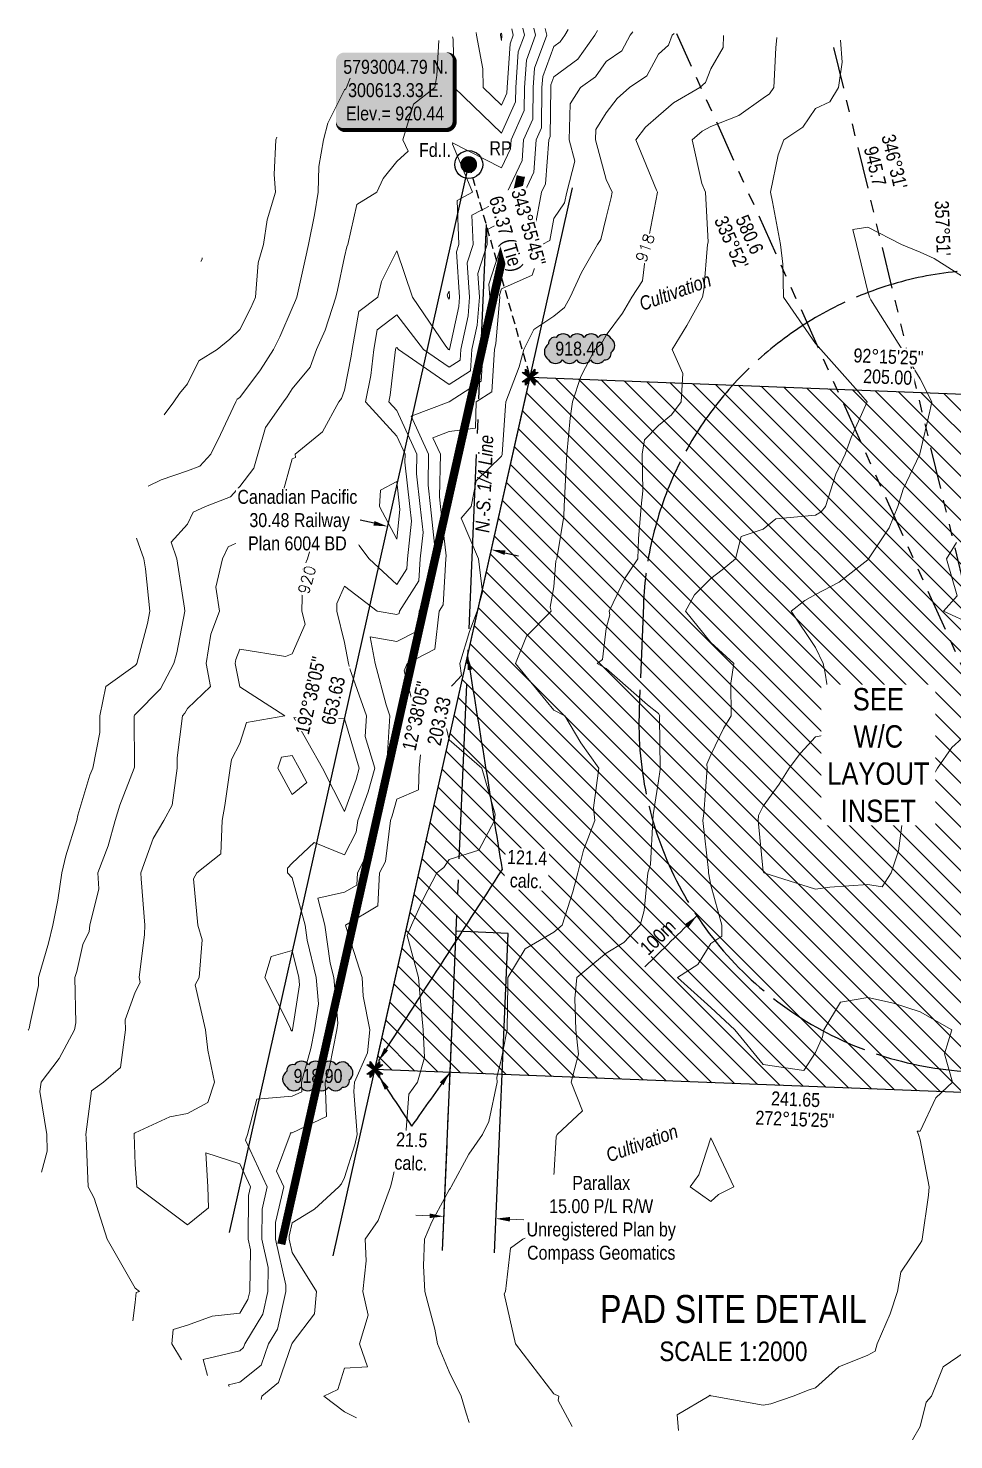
# Model space of a CAD drawing. Extents: x 296548 to 304697, y 5790571 to 5795015.
# Drawn here: x 299401 to 300064, y 5791079 to 5792090 of the extents above; entities that cross this region are included whole.
import ezdxf
from ezdxf.enums import TextEntityAlignment as Align

# ---------------------------------------------------------------- set-up
doc = ezdxf.new("R2010")
doc.units = 0
doc.header["$LTSCALE"] = 5
doc.header["$PDSIZE"] = 0.5
for name, pattern in [('DGN5', [5.86086, 1.95362, -3.90724]), ('foc-BUFFER', [16.75, 15, -1.75]), ('foc-DRILLPATH', [14.75, 6, -1.75, 1.75, -1.75, 1.75, -1.75]), ('foc-QUARTERLINE', [33, 25, -3, 2, -3]), ('foc-TIELINE', [1.875, 1.25, -0.625])]:
    doc.linetypes.add(name, pattern=pattern)
doc.layers.get('Defpoints').update_dxf_attribs({"color": 9})
for name, color, linetype in [('35', 37, 'Continuous'), ('AS-FENCE', 48, 'foc-FENCE'), ('AUX-BUFFER', 7, 'foc-BUFFER'), ('C-RW', 13, 'Continuous'), ('DETAIL-T', 7, 'Continuous'), ('L-BD', 7, 'Continuous'), ('L-BD1', 253, 'Continuous'), ('L-DETAIL-T', 3, 'Continuous'), ('L-MON', 1, 'Continuous'), ('L-QSEC', 8, 'foc-QUARTERLINE'), ('L-TIE', 7, 'foc-TIELINE'), ('L-TITLEDB', 4, 'Continuous'), ('L-TITLEDB-T', 4, 'Continuous'), ('P-ELEVATION', 7, 'Continuous'), ('P-LTO', 14, 'Continuous'), ('P-PDRILLPATH', 12, 'foc-DRILLPATH'), ('P-PROPOSED', 10, 'Continuous'), ('P-TXT', 4, 'Continuous')]:
    doc.layers.add(name, color=color, linetype=linetype)
doc.layers.add('C-RW-T', color=13, linetype='Continuous', lineweight=9)
doc.layers.add('T-TEXT', color=48, linetype='Continuous', lineweight=18)
doc.layers.add('C-TOPO-MAJR', color=7, linetype='Continuous', lineweight=15, true_color=0xd3aa5f)
doc.layers.add('C-TOPO-MINR', color=7, linetype='Continuous', lineweight=13, true_color=0xe9d5af)
doc.layers.add('C-TOPO-MAJR-T', color=7, linetype='Continuous', true_color=0x737373)
doc.layers.add('P-PROPOSED-EXISTING-H', color=7, linetype='Continuous', true_color=0xffeebd)
doc.styles.add('80', font='ARIALN.TTF', dxfattribs={"height": 10})
doc.styles.add('80CG', font='ARIALN.TTF', dxfattribs={"height": 10})
doc.styles.add('80L', font='ARIALN.TTF', dxfattribs={"height": 10})
doc.styles.add('foc-LtypeFont', font='ARIALN.TTF', dxfattribs={"height": 7.35})
doc.styles.get("Standard").update_dxf_attribs({"font": 'ARIALN.TTF'})
doc.linetypes.add('foc-FENCE', pattern='A,10,-1,["X",foc-LtypeFont,S=0.2,R=0,X=-0.625,Y=-0.75],-1.24', length=12.24)
doc.dimstyles.new('CG2011', dxfattribs={"dimscale": 5, "dimtxt": 9, "dimasz": 2, "dimexe": 0.2, "dimexo": 0.0625, "dimgap": 0.5, "dimtad": 0, "dimtih": 1, "dimtoh": 1, "dimzin": 0, "dimdsep": 46, "dimtxsty": '80CG', "dimcen": 0.1, "dimse1": 1, "dimse2": 1, "dimclrd": 256, "dimclrt": 256, "dimaunit": 1, "dimadec": 4, "dimazin": 0, "dimtfac": 0.06, "dimtofl": 0, "dimtmove": 0, "dimatfit": 1, "dimfxl": 0.2, "dimtolj": 1, "dimtzin": 0, "dimlwd": -1, "dimarcsym": 0})
doc.dimstyles.new('Compass 5 000', dxfattribs={"dimscale": 5, "dimtxt": 9, "dimasz": 2, "dimexe": 0.2, "dimexo": 0.0625, "dimgap": 0.5, "dimtad": 0, "dimtih": 1, "dimtoh": 1, "dimzin": 0, "dimdsep": 46, "dimtxsty": '80CG', "dimcen": 0.1, "dimse1": 1, "dimse2": 1, "dimclrd": 256, "dimclrt": 256, "dimaunit": 1, "dimadec": 4, "dimazin": 0, "dimtfac": 0.06, "dimtofl": 0, "dimtmove": 0, "dimatfit": 1, "dimfxl": 0.2, "dimtolj": 1, "dimtzin": 0, "dimlwd": -1, "dimarcsym": 0})

# ---------------------------------------------------------------- blocks, each defined once
blk = doc.blocks.new('*D439')
at = {"layer": 'Defpoints', "color": 0, "transparency": 16777216}
for p in [(299660.6, 5791742.9), (299735, 5791726.2), (299732.8, 5791716.5)]:
    blk.add_point(p, dxfattribs=at)
at = {"layer": 'L-TITLEDB-T', "transparency": 16777216}
for p, q in [((299648.7, 5791735.4), (299638.9, 5791737.6)), ((299742.5, 5791714.3), (299752.3, 5791712.1))]:
    blk.add_line(p, q, dxfattribs=at)
for points in [[(299649, 5791737), (299648.3, 5791733.8), (299658.4, 5791733.2)], [(299742.9, 5791715.9), (299742.2, 5791712.7), (299732.8, 5791716.5)]]:
    blk.add_solid(points, dxfattribs=at)
at = {"layer": 'L-TITLEDB-T', "transparency": 16777216, "insert": (299593.8, 5791737.6), "char_height": 10, "attachment_point": 5, "style": '80CG', "bg_fill": 3, "box_fill_scale": 1.1, "bg_fill_color": 256, "bg_fill_true_color": 13158600, "bg_fill_transparency": 0}
blk.add_mtext('\\A1;Canadian Pacific\\P 30.48 Railway\\PPlan 6004 BD', dxfattribs=at)
blk = doc.blocks.new('TEMP')
h = blk.add_hatch(color=255)
h.dxf.hatch_style = 1
h.paths.add_polyline_path([(0, 0.25), (-0.67, 1.15), (-0.67, 0.67), (-1.15, 0.67), (-0.25, 0), (-1.15, -0.67), (-0.67, -0.67), (-0.67, -1.15), (0, -0.25), (0.67, -1.15), (0.67, -0.67), (1.15, -0.67), (0.25, 0), (1.15, 0.67), (0.67, 0.67), (0.67, 1.15)])
h.paths.add_polyline_path([(0.57, 0.85), (0.57, 0.57), (0.85, 0.57), (0.08, 0), (0.85, -0.57), (0.57, -0.57), (0.57, -0.85), (0, -0.08), (-0.57, -0.85), (-0.57, -0.57), (-0.85, -0.57), (-0.08, 0), (-0.85, 0.57), (-0.57, 0.57), (-0.57, 0.85), (0, 0.08)], flags=16)
h = blk.add_hatch(color=1)
h.dxf.hatch_style = 1
h.paths.add_polyline_path([(0, 0.08), (-0.57, 0.85), (-0.57, 0.57), (-0.85, 0.57), (-0.08, 0), (-0.85, -0.57), (-0.57, -0.57), (-0.57, -0.85), (0, -0.08), (0.57, -0.85), (0.57, -0.57), (0.85, -0.57), (0.08, 0), (0.85, 0.57), (0.57, 0.57), (0.57, 0.85)])
at = {"color": 1}
for p, q in [((-0.08, 0), (0.08, 0)), ((0, 0.08), (0, -0.08))]:
    blk.add_line(p, q, dxfattribs=at)
at = {"color": 255, "flags": 128}
blk.add_lwpolyline([(-0.25, 0), (-1.15, 0.67), (-0.67, 0.67), (-0.67, 1.15), (0, 0.25), (0.67, 1.15), (0.67, 0.67), (1.15, 0.67), (0.25, 0), (1.15, -0.67), (0.67, -0.67), (0.67, -1.15), (0, -0.25), (-0.67, -1.15), (-0.67, -0.67), (-1.15, -0.67)], close=True, dxfattribs=at)
at = {"color": 1, "flags": 128}
blk.add_lwpolyline([(-0.08, 0), (-0.85, 0.57), (-0.57, 0.57), (-0.57, 0.85), (0, 0.08), (0.57, 0.85), (0.57, 0.57), (0.85, 0.57), (0.08, 0), (0.85, -0.57), (0.57, -0.57), (0.57, -0.85), (0, -0.08), (-0.57, -0.85), (-0.57, -0.57), (-0.85, -0.57)], close=True, dxfattribs=at)
blk = doc.blocks.new('*D441')
at = {"layer": 'C-RW-T', "transparency": 16777216}
for p, q in [((299688.6, 5791239.2), (299678.6, 5791239.6)), ((299746, 5791236.8), (299756, 5791236.3))]:
    blk.add_line(p, q, dxfattribs=at)
for points in [[(299688.7, 5791240.9), (299688.5, 5791237.6), (299698.6, 5791238.8)], [(299746.1, 5791238.4), (299746, 5791235.1), (299736, 5791237.2)]]:
    blk.add_solid(points, dxfattribs=at)
at = {"layer": 'Defpoints', "color": 0, "transparency": 16777216}
for p in [(299698.8, 5791244.9), (299736.3, 5791243.3), (299736, 5791237.2)]:
    blk.add_point(p, dxfattribs=at)
at = {"layer": 'C-RW-T', "transparency": 16777216, "insert": (299811.5, 5791236.3), "char_height": 10, "attachment_point": 5, "style": '80CG', "bg_fill": 3, "box_fill_scale": 1.1, "bg_fill_color": 256, "bg_fill_true_color": 13158600, "bg_fill_transparency": 0}
blk.add_mtext('\\A1;Parallax\\P15.00 P/L R/W\\PUnregistered Plan by\\PCompass Geomatics', dxfattribs=at)
blk = doc.blocks.new('fdia')
at = {"color": 255, "const_width": 1}
blk.add_lwpolyline([(-0.5, 0, 1), (0.5, 0, 1)], format="xyb", close=True, dxfattribs=at)
blk = doc.blocks.new('Fdiaa')
blk.add_blockref('fdia', (0, 0))
blk = doc.blocks.new('fdib')
at = {"color": 1, "const_width": 1.6}
blk.add_lwpolyline([(-0.4, 0, 1), (0.4, 0, 1)], format="xyb", close=True, dxfattribs=at)
at = {"color": 1}
blk.add_circle((0, 0), 0.8, dxfattribs=at)
blk = doc.blocks.new('Fdibb')
blk.add_blockref('fdib', (0, 0))
blk = doc.blocks.new('fdicc')
for name in ['Fdibb', 'Fdiaa']:
    blk.add_blockref(name, (0, 0))
blk = doc.blocks.new('FDI')
blk.add_blockref('fdicc', (0, 0))
blk = doc.blocks.new('*U438')
h = blk.add_hatch(color=254)
edge = h.paths.add_edge_path()
edge.add_line((-36.5, -28.5), (36.5, -28.5))
edge.add_arc((36.5, -22.5), 6, 270, 360)
edge.add_line((42.5, -22.5), (42.5, 21))
edge.add_arc((36.5, 21), 6, 0, 90)
edge.add_line((36.5, 27), (-36.5, 27))
edge.add_arc((-36.5, 21), 6, 90, 180)
edge.add_line((-42.5, 21), (-42.5, -22.5))
edge.add_arc((-36.5, -22.5), 6, 180, 270)
at = {"color": 1, "flags": 128}
blk.add_lwpolyline([(-36.5, -28.5, 3, 3, 0), (36.5, -28.5, 3, 3, 0.414214), (42.5, -22.5, 3, 3, 0), (42.5, 21, 3, 0, 0.414214), (36.5, 27, 0, 0, 0), (-36.5, 27, 0, 0, 0.414214), (-42.5, 21, 0, 0, 0), (-42.5, -22.5, 0, 3, 0.414214)], format="xyseb", close=True, dxfattribs=at)
blk.add_lwpolyline([(30.9, -19.2, 0, 10, 0), (0, 0, 5, 5, 0)], format="xyseb", dxfattribs=at)
at = {"color": 1, "style": '80'}
blk.add_attdef('ENTER_TEXT_001', (-36, -5), '', height=10, dxfattribs=at)
blk = doc.blocks.new('*U442')
at = {"layer": '35', "color": 3}
blk.add_circle((0, 0), 10, dxfattribs=at)
at = {"layer": '35', "color": 3, "style": '80'}
blk.add_attdef('RP_001', (14.8, 6.7), '', height=10, dxfattribs=at)
blk = doc.blocks.new('*U516')
at = {"layer": 'DETAIL-T', "color": 3, "insert": (0, 0), "char_height": 20, "width": 217.108, "attachment_point": 5, "style": '80CG'}
blk.add_mtext('PAD SITE DETAIL\\P{\\H0.7x;SCALE 1:2000}', dxfattribs=at)
blk = doc.blocks.new('*U491')
at = {"layer": 'P-ELEVATION'}
h = blk.add_hatch(color=111, dxfattribs=at)
h.dxf.hatch_style = 1
edge = h.paths.add_edge_path()
edge.add_arc((-17.4, -4.5), 6.1, 215, 325)
edge.add_arc((-7.4, -4.5), 6.1, 215, 325)
edge.add_arc((2.6, -4.5), 6.1, 215, 325)
edge.add_arc((12.7, -4.5), 6.1, 215, 325)
edge.add_arc((18.1, -3.7), 4.32, 263.4336, 373.4336)
edge.add_arc((18.8, 2.3), 6.1, 305, 415)
edge.add_arc((17.5, 4.4), 5.69, 30.6955, 140.6955)
edge.add_arc((8.1, 4.5), 6.1, 35, 145)
edge.add_arc((-1.9, 4.5), 6.1, 35, 145)
edge.add_arc((-11.9, 4.5), 6.1, 35, 145)
edge.add_arc((-18, 3.8), 4.33, 75.4261, 185.4261)
edge.add_arc((-18.4, -2.3), 6.96, 125, 235)
at = {"color": 240, "flags": 128}
blk.add_lwpolyline([(-22.4, -8, 0.520567), (-12.3, -8, 0.520567), (-2.4, -8, 0.520567), (7.6, -8, 0.520567), (17.6, -8, 0.520567), (22.4, -2.7, 0.520567), (22.4, 7.3, 0.520567), (13.1, 8, 0.520567), (3.1, 8, 0.520567), (-6.9, 8, 0.520567), (-16.9, 8, 0.520567), (-22.4, 3.4, 0.520567)], format="xyb", close=True, dxfattribs=at)
at = {"layer": 'P-ELEVATION', "color": 240, "flags": 128}
blk.add_lwpolyline([(0, 0, 12.5, 0, 0), (-11.1, -5.5, 0, 0, 0)], format="xyseb", dxfattribs=at)
at = {"layer": 'P-ELEVATION', "color": 240, "style": '80'}
blk.add_attdef('ELEVATION', text='', height=10, dxfattribs=at).set_placement((0, 0), align=Align.MIDDLE_CENTER)

msp = doc.modelspace()

# ---------------------------------------------------------------- hatches: boundary and pattern name
at = {"layer": 'P-PROPOSED-EXISTING-H'}
h = msp.add_hatch(dxfattribs=at)
h.set_pattern_fill('ANSI31', color=256, scale=3.499843, angle=90, style=0)
h.set_pattern_definition([(135, (-927.398, 898.283), (-7.85737153, -7.85737153), [])])
h.paths.add_polyline_path([(299760.535, 5791840.1), (300272.617, 5791819.973), (300257.89, 5791445.279), (300252.981, 5791320.381), (299649.349, 5791344.107)])

# ---------------------------------------------------------------- linework, layer by layer
at = {"layer": 'AS-FENCE'}
msp.add_lwpolyline([(299619.409, 5791210.548), (299790.947, 5791975.765)], dxfattribs=at)
at = {"layer": 'C-RW', "flags": 128}
msp.add_lwpolyline([(299734.992, 5791212.748), (299744.776, 5791441.528), (299707.311, 5791443.13), (299697.526, 5791214.35)], dxfattribs=at)
at = {"layer": 'C-TOPO-MAJR', "linetype": 'Continuous', "lineweight": 15, "flags": 128}
for points, elevation in [([(299771.383, 5792089.867), (299772.485, 5792085.02), (299763.724, 5792061.358), (299762.771, 5792047.52), (299762.583, 5792024.999), (299755.892, 5792010.02), (299754.831, 5791995.251), (299744.129, 5791972.52), (299743.485, 5791969.097), (299740.061, 5791967.203), (299718.901, 5791956.18), (299719.651, 5791935.02), (299715.48, 5791922.102), (299717.209, 5791897.52), (299716.059, 5791884.022), (299710.854, 5791860.02), (299710.345, 5791852.237), (299702.561, 5791847.263), (299684.081, 5791860.02), (299665.061, 5791884.634), (299651.077, 5791874.005), (299648.55, 5791860.02), (299646.382, 5791841.2), (299642.671, 5791822.52), (299665.061, 5791797.934), (299670.975, 5791785.02), (299670.874, 5791779.208), (299674.386, 5791747.52), (299675.56, 5791737.022), (299672.744, 5791710.02), (299672.299, 5791702.783), (299665.061, 5791691.572), (299645.312, 5791710.02), (299627.561, 5791733.275), (299607.12, 5791730.462), (299601.1, 5791710.02), (299597.743, 5791702.339), (299597.099, 5791672.52), (299599.394, 5791663.188), (299590.061, 5791641.82), (299585.201, 5791639.881), (299552.561, 5791645.245), (299549.726, 5791637.856), (299549.272, 5791635.02), (299552.561, 5791618.267), (299584.704, 5791597.52), (299557.421, 5791592.661), (299552.561, 5791577.618), (299546.518, 5791566.063), (299545.627, 5791560.02), (299541.887, 5791533.195), (299539.889, 5791522.52), (299539.019, 5791498.563), (299521.733, 5791485.02), (299519.309, 5791480.773), (299522.375, 5791447.52), (299525.637, 5791436.945), (299523.391, 5791410.02), (299520.474, 5791404.608), (299528.01, 5791372.52), (299529.574, 5791358.008), (299534.318, 5791335.02), (299529.682, 5791320.399), (299515.061, 5791312.565), (299502.349, 5791310.233), (299477.561, 5791298.587), (299476.95, 5791298.132), (299476.871, 5791297.52), (299477.561, 5791276.068), (299478.873, 5791260.02), (299515.061, 5791232.882), (299530.226, 5791244.855), (299529.722, 5791260.02), (299528.286, 5791284.296), (299552.561, 5791276.523), (299560.204, 5791260.02), (299558.792, 5791253.79), (299558.505, 5791222.52), (299560.264, 5791214.818), (299559.725, 5791185.02), (299558.403, 5791179.179), (299552.561, 5791169.46), (299532.834, 5791167.247), (299515.061, 5791160.766), (299504.841, 5791157.741), (299503.805, 5791147.52), (299510.733, 5791136.054)], 2300), ([(299899.198, 5792084.843), (299898.838, 5792076.243), (299890.061, 5792061.073), (299886.33, 5792051.252), (299882.193, 5792047.52), (299863.371, 5792036.711), (299852.561, 5792027.283), (299843.34, 5792019.241), (299836.413, 5792010.02), (299851.048, 5791974.034), (299851.751, 5791972.52), (299845.891, 5791941.691), (299844.227, 5791935.02), (299841.048, 5791909.034), (299833.435, 5791897.52), (299826.685, 5791885.897), (299815.061, 5791870.281), (299811.45, 5791863.632), (299806.91, 5791860.02), (299796.899, 5791840.683), (299791.011, 5791822.52), (299789.345, 5791810.737), (299786.967, 5791785.02), (299786.329, 5791776.253), (299784.842, 5791747.52), (299784.682, 5791740.4), (299779.639, 5791710.02), (299778.969, 5791708.613), (299777.561, 5791689.922), (299774.897, 5791675.185), (299775.572, 5791672.52), (299757.961, 5791654.62), (299750.189, 5791635.02), (299777.561, 5791601.6), (299785.525, 5791597.52), (299796.941, 5791578.141), (299809.835, 5791560.02), (299806.004, 5791531.578), (299806.87, 5791522.52), (299798.868, 5791501.214), (299794.735, 5791485.02), (299791.243, 5791471.339), (299783.628, 5791447.52), (299780.34, 5791444.742), (299777.561, 5791442.489), (299757.12, 5791430.462), (299744.49, 5791410.02), (299744.616, 5791405.465), (299744.081, 5791372.52), (299743.482, 5791369.1), (299740.061, 5791351.882), (299736.744, 5791338.337), (299736.89, 5791335.02), (299730.858, 5791306.724), (299726.361, 5791297.52), (299716.687, 5791283.395), (299703.888, 5791260.02), (299703.519, 5791259.063), (299702.561, 5791257.935), (299690.231, 5791234.851), (299684.902, 5791222.52), (299684.262, 5791203.319), (299685.105, 5791185.02), (299692.179, 5791157.903), (299694.133, 5791147.52), (299702.561, 5791127.38), (299711.098, 5791110.02), (299714.707, 5791097.875), (299716.92, 5791091.258)], 2295), ([(299525.634, 5791925.663), (299525.496, 5791924.586), (299524.697, 5791923.048)], 2305)]:
    msp.add_lwpolyline(points, dxfattribs=dict(at, elevation=elevation))
at = {"layer": 'C-TOPO-MAJR', "linetype": 'Continuous', "lineweight": 15, "elevation": 2300, "flags": 128}
for points in [[(299638.178, 5791560.02), (299627.561, 5791595.405), (299591.286, 5791596.295), (299611.678, 5791560.02), (299627.561, 5791528.838), (299635.864, 5791551.718), (299638.178, 5791560.02)], [(299594.815, 5791410.02), (299590.061, 5791429.405), (299575.023, 5791425.059), (299570.543, 5791410.02), (299588.525, 5791374.057), (299589.138, 5791372.52), (299590.061, 5791371.627), (299590.26, 5791372.322), (299590.299, 5791372.52), (299595.285, 5791404.797), (299594.815, 5791410.02)]]:
    msp.add_lwpolyline(points, close=True, dxfattribs=at)
at = {"layer": 'C-TOPO-MINR', "linetype": 'Continuous', "lineweight": 13, "flags": 128}
for points, elevation in [([(299695.163, 5792081.402), (299693.773, 5792056.309), (299692.385, 5792047.52), (299676.986, 5792035.595), (299669.36, 5792010.02), (299673.106, 5792001.976), (299665.061, 5791994.652), (299655.246, 5791982.336), (299650.625, 5791972.52), (299636.343, 5791963.738), (299629.986, 5791935.02), (299629.175, 5791933.407), (299627.561, 5791926.394), (299622.589, 5791902.493), (299621.453, 5791897.52), (299613.738, 5791873.844), (299607.587, 5791860.02), (299602.917, 5791847.165), (299590.061, 5791831.774), (299586.473, 5791826.109), (299583.768, 5791822.52), (299570.989, 5791804.093), (299565.423, 5791785.02), (299562.624, 5791774.958), (299552.561, 5791761.757), (299545.808, 5791754.274), (299528.026, 5791747.52), (299519.123, 5791743.458), (299515.061, 5791734.828), (299503.272, 5791721.81), (299507.513, 5791710.02), (299512.956, 5791674.626), (299513.185, 5791672.52), (299507.447, 5791642.634), (299505.387, 5791635.02), (299495.787, 5791616.795), (299477.561, 5791598.4), (299477.049, 5791598.032), (299476.94, 5791597.52), (299477.004, 5791560.578), (299476.893, 5791560.02), (299466.617, 5791533.464), (299463.29, 5791522.52), (299458.157, 5791504.425), (299450.754, 5791485.02), (299451.564, 5791473.518), (299445.204, 5791447.52), (299444.595, 5791442.987), (299440.061, 5791433.559), (299435.72, 5791414.361), (299434.432, 5791410.02), (299435.172, 5791377.409), (299434.071, 5791372.52), (299423.075, 5791352.007), (299410.323, 5791335.02), (299409.372, 5791328.209), (299414.186, 5791297.52), (299414.631, 5791285.451), (299410.466, 5791270.383)], 2302), ([(299763.308, 5792090.085), (299764.46, 5792085.02), (299757.867, 5792067.215), (299756.511, 5792047.52), (299756.374, 5792031.207), (299746.91, 5792010.02), (299746.451, 5792003.63), (299740.061, 5791990.058), (299704.423, 5792008.158), (299719.341, 5791972.52), (299708.308, 5791966.773), (299709.433, 5791935.02), (299707.756, 5791929.826), (299710.029, 5791897.52), (299709.443, 5791890.639), (299702.803, 5791860.02), (299702.788, 5791859.794), (299702.561, 5791859.649), (299702.024, 5791860.02), (299700.196, 5791862.386), (299676.3, 5791897.52), (299665.061, 5791930.563), (299654.009, 5791908.572), (299651.466, 5791897.52), (299637.885, 5791887.197), (299632.974, 5791860.02), (299632.415, 5791855.167), (299627.561, 5791830.733), (299625.373, 5791824.708), (299623.545, 5791822.52), (299611.748, 5791800.834), (299592.291, 5791785.02), (299592.504, 5791782.578), (299590.061, 5791781.574), (299582.652, 5791754.93), (299577.003, 5791747.52), (299571.413, 5791728.669), (299552.561, 5791722.307), (299544.125, 5791718.457), (299540.153, 5791710.02), (299535.334, 5791689.748), (299538.111, 5791672.52), (299531.719, 5791655.863), (299528.381, 5791635.02), (299531.635, 5791618.446), (299515.061, 5791602.713), (299513.27, 5791599.312), (299511.495, 5791597.52), (299507.655, 5791567.427), (299507.67, 5791560.02), (299504.028, 5791533.553), (299498.035, 5791522.52), (299490.525, 5791509.557), (299481.535, 5791485.02), (299481.8, 5791480.781), (299484.549, 5791447.52), (299484.31, 5791440.772), (299480.358, 5791410.02), (299481.141, 5791406.441), (299477.561, 5791399.558), (299470.332, 5791379.75), (299470.566, 5791372.52), (299467.072, 5791345.51), (299454.774, 5791335.02), (299446.337, 5791328.745), (299442.31, 5791297.52), (299442.385, 5791295.197), (299443.98, 5791260.02), (299448.12, 5791251.962), (299457.499, 5791222.52), (299477.561, 5791187.327), (299480.762, 5791185.02), (299478.292, 5791184.289), (299477.561, 5791177.08), (299475.931, 5791164.034)], 2301), ([(299787.791, 5792089.222), (299785.471, 5792085.02), (299782.175, 5792080.407), (299777.561, 5792077.054), (299769.581, 5792055.501), (299769.031, 5792047.52), (299768.791, 5792018.79), (299764.874, 5792010.02), (299763.211, 5791986.871), (299756.454, 5791972.52), (299753.858, 5791958.724), (299740.061, 5791951.092), (299729.495, 5791945.587), (299729.869, 5791935.02), (299723.204, 5791914.378), (299724.39, 5791897.52), (299722.676, 5791877.406), (299718.906, 5791860.02), (299717.901, 5791844.68), (299702.561, 5791834.876), (299666.138, 5791860.02), (299665.061, 5791861.414), (299664.27, 5791860.812), (299664.126, 5791860.02), (299660.349, 5791827.233), (299659.412, 5791822.52), (299665.061, 5791816.317), (299679.393, 5791785.02), (299679.147, 5791770.934), (299681.743, 5791747.52), (299683.843, 5791728.739), (299681.891, 5791710.02), (299680.914, 5791694.168), (299666.94, 5791672.52), (299666.752, 5791670.83), (299665.061, 5791669.955), (299651.064, 5791672.52), (299627.561, 5791690.369), (299622.134, 5791677.948), (299622.016, 5791672.52), (299627.561, 5791649.968), (299630.394, 5791635.02), (299631.389, 5791631.193), (299643.34, 5791597.52), (299642.412, 5791582.67), (299649.207, 5791560.02), (299644.489, 5791543.092), (299637.025, 5791522.52), (299635.994, 5791514.088), (299627.561, 5791497.775), (299605.873, 5791506.708), (299590.061, 5791491.862), (299586.753, 5791488.329), (299586.606, 5791485.02), (299590.061, 5791481.467), (299599.275, 5791447.52), (299600.751, 5791436.83), (299607.325, 5791410.02), (299609.034, 5791391.048), (299606.172, 5791372.52), (299603.547, 5791359.035), (299596.682, 5791335.02), (299596.957, 5791328.125), (299590.061, 5791324.876), (299564.779, 5791322.802), (299558.135, 5791297.52), (299556.604, 5791293.478), (299572.099, 5791260.02), (299568.488, 5791244.094), (299568.29, 5791222.52), (299572.944, 5791202.138), (299572.634, 5791185.02), (299568.93, 5791168.652), (299556.228, 5791147.52), (299555.285, 5791144.797), (299552.561, 5791142.599), (299526.284, 5791136.298), (299529.451, 5791124.734)], 2299), ([(299808.854, 5792088.394), (299806.991, 5792085.02), (299794.727, 5792067.855), (299777.561, 5792055.378), (299775.438, 5792049.644), (299775.292, 5792047.52), (299775, 5792012.582), (299773.856, 5792010.02), (299771.59, 5791978.491), (299768.779, 5791972.52), (299764.231, 5791948.35), (299740.133, 5791935.02), (299740.116, 5791934.966), (299740.061, 5791934.942), (299730.928, 5791906.654), (299731.57, 5791897.52), (299729.293, 5791870.789), (299726.958, 5791860.02), (299725.458, 5791837.124), (299702.609, 5791822.52), (299702.608, 5791822.474), (299702.561, 5791822.467), (299675.35, 5791812.232), (299687.81, 5791785.02), (299687.421, 5791762.661), (299689.099, 5791747.52), (299692.125, 5791720.457), (299691.037, 5791710.02), (299689.53, 5791685.552), (299681.118, 5791672.52), (299679.507, 5791658.075), (299665.061, 5791650.601), (299645.985, 5791654.097), (299649.6, 5791635.02), (299657.34, 5791605.241), (299660.081, 5791597.52), (299658.169, 5791566.913), (299660.237, 5791560.02), (299653.115, 5791534.467), (299648.78, 5791522.52), (299646.468, 5791503.613), (299636.858, 5791485.02), (299636.346, 5791476.236), (299627.561, 5791471.002), (299608.345, 5791466.736), (299613.561, 5791447.52), (299617.326, 5791420.255), (299619.836, 5791410.02), (299622.783, 5791377.299), (299622.045, 5791372.52), (299616.833, 5791345.749), (299613.766, 5791335.02), (299614.75, 5791310.332), (299590.061, 5791298.698), (299588.973, 5791298.609), (299588.687, 5791297.52), (299578.76, 5791271.322), (299583.994, 5791260.02), (299578.184, 5791234.398), (299578.075, 5791222.52), (299585.623, 5791189.458), (299585.543, 5791185.02), (299579.456, 5791158.126), (299573.081, 5791147.52), (299567.806, 5791132.276), (299552.561, 5791119.975), (299544.532, 5791118.05), (299544.817, 5791117.01)], 2298), ([(299834.107, 5792087.401), (299832.327, 5792085.02), (299826.235, 5792073.847), (299815.061, 5792066.195), (299807.279, 5792055.303), (299796.572, 5792047.52), (299789.265, 5792035.816), (299788.617, 5792010.02), (299792.702, 5791994.879), (299786.895, 5791972.52), (299785.1, 5791964.982), (299777.561, 5791953.692), (299774.604, 5791937.977), (299769.259, 5791935.02), (299762.013, 5791913.068), (299740.061, 5791903.296), (299738.652, 5791898.93), (299738.751, 5791897.52), (299735.91, 5791864.172), (299735.009, 5791860.02), (299733.015, 5791829.567), (299721.99, 5791822.52), (299721.429, 5791803.653), (299702.561, 5791801.099), (299690.878, 5791796.704), (299696.228, 5791785.02), (299695.695, 5791754.387), (299696.456, 5791747.52), (299700.408, 5791712.174), (299700.183, 5791710.02), (299698.145, 5791676.936), (299695.295, 5791672.52), (299692.262, 5791645.32), (299672.355, 5791635.02), (299670.293, 5791629.789), (299678.889, 5791597.52), (299683.043, 5791579.539), (299680.982, 5791560.02), (299680.629, 5791544.453), (299665.061, 5791537.757), (299661.741, 5791525.841), (299660.535, 5791522.52), (299656.943, 5791493.139), (299652.747, 5791485.02), (299651.36, 5791461.221), (299628.364, 5791447.52), (299628.533, 5791446.548), (299640.227, 5791410.02), (299640.873, 5791396.709), (299645.718, 5791372.52), (299644.121, 5791355.961), (299634.657, 5791335.02), (299634.293, 5791328.289), (299636.612, 5791297.52), (299634.994, 5791290.088), (299627.561, 5791266.638), (299625.345, 5791262.237), (299623.47, 5791260.02), (299606.003, 5791244.079), (299590.061, 5791234.32), (299587.88, 5791224.701), (299587.86, 5791222.52), (299590.061, 5791212.879), (299607.566, 5791185.02), (299606.045, 5791169.036), (299590.061, 5791147.948), (299589.982, 5791147.599), (299589.935, 5791147.52), (299580.327, 5791119.755), (299568.262, 5791110.02), (299567.954, 5791107.728)], 2297), ([(299863.727, 5792086.237), (299862.397, 5792085.02), (299859.689, 5792077.893), (299852.561, 5792071.463), (299844.114, 5792055.968), (299831.777, 5792047.52), (299822.848, 5792039.733), (299815.061, 5792029.369), (299807.625, 5792017.457), (299807.438, 5792010.02), (299815.061, 5791981.764), (299819.354, 5791972.52), (299818.669, 5791968.913), (299815.061, 5791954.449), (299811.325, 5791938.756), (299808.831, 5791935.02), (299797.422, 5791915.16), (299789.317, 5791897.52), (299785.179, 5791889.902), (299777.561, 5791883.842), (299763.242, 5791874.34), (299755.981, 5791860.02), (299752.618, 5791847.463), (299743.196, 5791822.52), (299742.946, 5791819.636), (299740.518, 5791785.02), (299740.497, 5791784.585), (299740.061, 5791783.492), (299721.802, 5791765.779), (299718.307, 5791747.52), (299711.12, 5791738.962), (299723.663, 5791710.02), (299726.483, 5791686.099), (299722.704, 5791672.52), (299717.156, 5791657.926), (299710.1, 5791635.02), (299711.284, 5791626.298), (299702.561, 5791616.75), (299697.126, 5791602.956), (299698.574, 5791597.52), (299702.561, 5791580.258), (299726.001, 5791560.02), (299735.555, 5791527.027), (299734.99, 5791522.52), (299723.873, 5791501.209), (299702.561, 5791494.48), (299698.73, 5791488.851), (299693.665, 5791485.02), (299683.912, 5791466.169), (299675.643, 5791447.52), (299672.561, 5791440.02), (299680.687, 5791410.02), (299681.954, 5791393.127), (299683.81, 5791372.52), (299684.95, 5791352.632), (299679.804, 5791335.02), (299673.665, 5791326.417), (299671.421, 5791297.52), (299669.171, 5791293.411), (299665.061, 5791279.702), (299661.543, 5791263.539), (299660.427, 5791260.02), (299651.663, 5791235.919), (299642.275, 5791222.52), (299643.088, 5791206.994), (299640.698, 5791185.02), (299644.576, 5791168.006), (299638.339, 5791147.52), (299644.011, 5791131.071), (299627.561, 5791130.16), (299622.78, 5791114.802), (299612.764, 5791110.02), (299627.561, 5791098.807), (299636.178, 5791094.454)], 2296), ([(299755.291, 5792090.045), (299756.434, 5792085.02), (299752.01, 5792073.072), (299750.25, 5792047.52), (299750.166, 5792037.416), (299740.061, 5792014.795), (299706.062, 5792047.52), (299705.336, 5792082.246), (299705.029, 5792083.86)], 2302), ([(299721.942, 5792087.103), (299722.089, 5792085.02), (299726.673, 5792060.909), (299726.953, 5792047.52), (299740.061, 5792034.903), (299743.957, 5792043.625), (299743.99, 5792047.52), (299746.153, 5792078.929), (299748.409, 5792085.02), (299747.333, 5792089.751)], 2303), ([(299937.247, 5792083.348), (299936.527, 5792076.055), (299935.225, 5792047.52), (299932.079, 5792043.002), (299927.561, 5792039.939), (299910.091, 5792027.49), (299890.061, 5792019.779), (299883.863, 5792016.219), (299876.756, 5792010.02), (299883.693, 5791978.889), (299886.181, 5791972.52), (299888.234, 5791936.848), (299887.734, 5791935.02), (299884.918, 5791902.663), (299883.981, 5791897.52), (299872.869, 5791877.213), (299862.429, 5791860.02), (299869.921, 5791842.661), (299868.74, 5791822.52), (299861.903, 5791813.179), (299852.561, 5791805.45), (299842.451, 5791795.131), (299840.806, 5791785.02), (299841.327, 5791758.755), (299840.227, 5791747.52), (299838.269, 5791724.313), (299837.849, 5791710.02), (299828.733, 5791696.348), (299817.175, 5791672.52), (299817.777, 5791669.804), (299815.061, 5791660.024), (299812.364, 5791637.718), (299808.67, 5791635.02), (299815.061, 5791631.45), (299844.688, 5791605.394), (299852.561, 5791599.015), (299853.523, 5791597.52), (299853.239, 5791596.842), (299853.737, 5791560.02), (299853.661, 5791558.921), (299852.561, 5791550.802), (299848.667, 5791526.415), (299848.384, 5791522.52), (299846.741, 5791490.84), (299844.889, 5791485.02), (299842.161, 5791457.921), (299839.307, 5791447.52), (299827.609, 5791434.973), (299815.061, 5791427.49), (299805.592, 5791419.489), (299793.916, 5791410.02), (299792.614, 5791394.968), (299793.29, 5791372.52), (299795.116, 5791354.965), (299790.064, 5791335.02), (299798.047, 5791314.534), (299779.945, 5791297.52), (299779.267, 5791295.814), (299777.561, 5791267.52), (299777.439, 5791260.143), (299777.268, 5791260.02), (299771.183, 5791228.898), (299755.384, 5791222.52), (299746.425, 5791216.157), (299742.823, 5791185.02), (299741.858, 5791183.224), (299749.986, 5791147.52), (299777.561, 5791111.576), (299781.033, 5791110.02), (299780.57, 5791107.012), (299790.636, 5791088.36)], 2294), ([(299982.903, 5792081.553), (299984.225, 5792065.856), (299981.52, 5792047.52), (299975.218, 5792037.363), (299965.061, 5792032.462), (299955.849, 5792019.232), (299942.265, 5792010.02), (299938.214, 5791999.368), (299932.697, 5791972.52), (299934.256, 5791965.825), (299939.972, 5791935.02), (299941.605, 5791920.977), (299941.981, 5791897.52), (299965.061, 5791864.185), (299968.85, 5791860.02), (299997.478, 5791827.604), (300002.042, 5791822.52), (299990.625, 5791796.957), (299986.208, 5791785.02), (299979.564, 5791770.518), (299972.113, 5791747.52), (299969.041, 5791743.541), (299965.061, 5791741.157), (299936.596, 5791738.486), (299927.561, 5791731.226), (299911.654, 5791725.928), (299907.765, 5791710.02), (299898.129, 5791701.952), (299890.061, 5791695.795), (299878.373, 5791684.208), (299871.961, 5791672.52), (299890.061, 5791650.054), (299906.514, 5791635.02), (299904.297, 5791620.784), (299904.668, 5791597.52), (299899.178, 5791588.404), (299890.061, 5791569.541), (299887.255, 5791562.827), (299887.292, 5791560.02), (299885.04, 5791527.542), (299884.36, 5791522.52), (299888.355, 5791486.726), (299888.259, 5791485.02), (299890.061, 5791476.16), (299897.904, 5791447.52), (299897.904, 5791439.677), (299890.061, 5791434.381), (299880.688, 5791419.394), (299866.156, 5791410.02), (299890.061, 5791388.415), (299907.319, 5791372.52), (299927.561, 5791347.524), (299956.771, 5791343.31), (299965.061, 5791356.333), (299970.038, 5791367.544), (299970.942, 5791372.52), (299982.848, 5791392.234), (300002.561, 5791395.561), (300021.026, 5791391.555), (300040.061, 5791385.478), (300062.763, 5791372.52), (300057.366, 5791355.216), (300063.122, 5791335.02), (300051.312, 5791323.77), (300040.061, 5791299.806), (300037.793, 5791299.789), (300038.883, 5791297.52), (300040.061, 5791293.631), (300046.465, 5791260.02), (300046.022, 5791254.059), (300041.446, 5791222.52), (300041.235, 5791221.347), (300040.061, 5791219.301), (300026.13, 5791198.952), (300023.821, 5791185.02), (300018.634, 5791168.948), (300009.205, 5791147.52), (300007.732, 5791142.35), (300002.561, 5791139.446), (299981.658, 5791130.923), (299965.061, 5791116.043), (299960.45, 5791114.632), (299948.924, 5791110.02), (299932.941, 5791104.641), (299927.561, 5791103.529), (299891.806, 5791110.02), (299890.061, 5791110.329), (299889.34, 5791110.742), (299888.618, 5791110.02), (299865.86, 5791096.722), (299866.752, 5791085.369)], 2293), ([(299631.689, 5792054.34), (299628.878, 5792047.52), (299628.4, 5792046.682), (299627.561, 5792046.056), (299615.569, 5792022.013), (299612.575, 5792010.02), (299609.165, 5791990.917), (299608.679, 5791972.52), (299606.15, 5791956.432), (299601.733, 5791935.02), (299599.723, 5791925.358), (299593.363, 5791897.52), (299592.551, 5791895.03), (299590.061, 5791889.434), (299581.179, 5791868.902), (299576.701, 5791860.02), (299567.34, 5791845.242), (299552.561, 5791825.637), (299550.645, 5791824.437), (299549.693, 5791822.52), (299538.664, 5791798.917), (299531.773, 5791785.02), (299523.846, 5791776.236), (299515.061, 5791772.9), (299496.171, 5791766.411), (299486.832, 5791762.039)], 2303), ([(299579.022, 5792012.01), (299578.347, 5792010.02), (299577.239, 5791985.343), (299578.13, 5791972.52), (299572.237, 5791952.844), (299569.485, 5791935.02), (299565.682, 5791921.899), (299563.796, 5791897.52), (299560.403, 5791889.679), (299552.561, 5791874.126), (299545.284, 5791867.298), (299536.383, 5791860.02), (299523.272, 5791851.81), (299515.061, 5791835.294), (299509.309, 5791828.273), (299505.295, 5791822.52), (299498.291, 5791813.158)], 2304), ([(300077.561, 5791907.678), (300050.042, 5791925.04), (300040.061, 5791929.709), (300026.754, 5791935.02), (300002.561, 5791947.66), (299991.743, 5791945.839), (299994.408, 5791935.02), (300002.561, 5791901.441), (300003.831, 5791897.52), (300004.598, 5791895.484), (300027.1, 5791860.02), (300040.061, 5791838.938), (300048.386, 5791822.52), (300046.94, 5791815.642), (300040.061, 5791786.169), (300039.78, 5791785.302), (300039.691, 5791785.02), (300027.813, 5791759.769), (300024.099, 5791747.52), (300017.856, 5791732.226), (300003.081, 5791710.02), (300002.973, 5791709.609), (300002.561, 5791709.307), (299981.97, 5791693.111), (299965.061, 5791684.318), (299957.423, 5791680.159), (299947.65, 5791672.52), (299965.061, 5791646.399), (299970.603, 5791635.02), (299972.063, 5791628.018), (299976.629, 5791597.52), (299977.823, 5791584.759), (299965.061, 5791582.518), (299954.361, 5791570.721), (299946.216, 5791560.02), (299939.047, 5791548.535), (299927.561, 5791532.797), (299924.127, 5791525.955), (299923.842, 5791522.52), (299927.561, 5791486.032), (299927.97, 5791485.02), (299965.061, 5791473.196), (299975.351, 5791474.731), (300002.561, 5791476.712), (300012.698, 5791474.884), (300019.178, 5791485.02), (300024.421, 5791500.66), (300027.363, 5791522.52), (300027.696, 5791534.886), (300040.061, 5791538.589), (300048.016, 5791552.066), (300052.464, 5791560.02), (300062.805, 5791574.777), (300077.561, 5791588.229)], 2292), ([(299478.462, 5791724.701), (299483.743, 5791710.02), (299484.866, 5791702.716), (299488.143, 5791672.52), (299486.439, 5791663.643), (299478.695, 5791635.02), (299478.304, 5791634.278), (299477.561, 5791633.529), (299456.614, 5791618.468), (299452.149, 5791597.52), (299452.169, 5791585.412), (299447.129, 5791560.02), (299445.157, 5791554.924), (299440.061, 5791538.164), (299436.393, 5791526.188), (299435.868, 5791522.52), (299427.938, 5791497.144), (299424.969, 5791485.02), (299422.183, 5791465.399), (299418.464, 5791447.52), (299415.531, 5791434.55), (299408.254, 5791410.02), (299408.387, 5791404.195), (299402.561, 5791378.34), (299401.649, 5791373.432), (299401.074, 5791372.52), (299400.95, 5791372.354)], 2303), ([(300077.561, 5791662.999), (300056.829, 5791672.52), (300066.617, 5791683.465), (300058.81, 5791710.02), (300065.945, 5791721.637)], 2291), ([(300077.561, 5791145.354), (300056.518, 5791131.064), (300048.245, 5791110.02), (300044.292, 5791105.79), (300040.061, 5791088.228), (300034.493, 5791078.776)], 2292)]:
    msp.add_lwpolyline(points, dxfattribs=dict(at, elevation=elevation))
for points, elevation in [([(299740.383, 5792085.02), (299740.061, 5792086.434), (299739.317, 5792085.765), (299739.369, 5792085.02), (299740.061, 5792081.378), (299740.296, 5792084.786), (299740.383, 5792085.02)], 2304), ([(299702.848, 5791897.52), (299702.561, 5791901.597), (299701.033, 5791899.049), (299701.553, 5791897.52), (299702.561, 5791896.037), (299702.826, 5791897.256), (299702.848, 5791897.52)], 2302), ([(299667.03, 5791747.52), (299665.061, 5791765.277), (299653.395, 5791759.187), (299652.599, 5791747.52), (299665.061, 5791724.054), (299667.277, 5791745.304), (299667.03, 5791747.52)], 2301), ([(299595.176, 5791560.02), (299590.061, 5791569.119), (299582.338, 5791567.744), (299579.843, 5791560.02), (299590.061, 5791541.042), (299600.487, 5791549.595), (299595.176, 5791560.02)], 2299), ([(299906.563, 5791260.02), (299890.061, 5791295.124), (299881.378, 5791268.703), (299875.202, 5791260.02), (299890.061, 5791249.374), (299895.635, 5791254.447), (299906.563, 5791260.02)], 2293)]:
    msp.add_lwpolyline(points, close=True, dxfattribs=dict(at, elevation=elevation))
at = {"layer": 'L-QSEC'}
msp.add_line((299728.969, 5791949.529), (299697.526, 5791214.35), dxfattribs=at)
at = {"layer": 'L-TIE', "flags": 128}
msp.add_lwpolyline([(299716.596, 5791992.433), (299760.535, 5791840.1)], dxfattribs=at)
at = {"layer": 'L-TITLEDB', "linetype": 'Continuous'}
for points in [[(299545.058, 5791227.216), (299716.596, 5791992.433)], [(299619.409, 5791210.548), (299790.947, 5791975.765)]]:
    msp.add_lwpolyline(points, dxfattribs=at)
at = {"layer": 'P-LTO', "flags": 128}
msp.add_lwpolyline([(299734.992, 5791212.748), (299744.776, 5791441.528), (299707.311, 5791443.13), (299697.526, 5791214.35)], dxfattribs=at)
at = {"layer": 'P-PDRILLPATH', "flags": 128}
for points in [[(300088.522, 5791592.055), (299865.643, 5792086.162)], [(300089.504, 5791617.035), (299976.872, 5792081.79)]]:
    msp.add_lwpolyline(points, dxfattribs=at)
at = {"layer": 'P-PROPOSED', "flags": 128}
msp.add_lwpolyline([(299760.535, 5791840.1), (300272.617, 5791819.973), (300257.89, 5791445.279), (300252.981, 5791320.381), (299649.349, 5791344.107)], close=True, dxfattribs=at)

# ---------------------------------------------------------------- block references
for p, values in [((299796.129, 5791860.515), {'ELEVATION': '918.40'}), ((299608.602, 5791339.423), {'ELEVATION': '918.90'})]:
    msp.add_blockref('*U491', p).add_auto_attribs(values)
at = {"layer": '35', "xscale": 0.99995513, "yscale": 0.99995513, "zscale": 0.99995513}
msp.add_blockref('*U442', (299716.596, 5791992.433), dxfattribs=at).add_auto_attribs({'RP_001': 'RP'})
at = {"layer": 'DETAIL-T'}
ref = msp.add_blockref('*U438', (299663.968, 5792045.667), dxfattribs=dict(at, xscale=0.99995513, yscale=0.99995513, zscale=0.99995513))
ref.add_attrib('ENTER_TEXT_001', '5793004.79 N.', (299626.65, 5792057.438), dxfattribs={"layer": '0', "color": 1, "height": 9.99955, "style": '80'})
ref.add_attrib('ENTER_TEXT_002', '300613.33 E.', (299630.149, 5792040.732), dxfattribs={"layer": '0', "color": 1, "height": 9.99955, "style": '80'})
ref.add_attrib('ENTER_TEXT_003', 'Elev.= 920.44', (299628.604, 5792024.025), dxfattribs={"layer": '0', "color": 1, "height": 9.99955, "style": '80'})
at = {"layer": 'L-MON', "color": 2, "xscale": 4.999775599999977, "yscale": 4.999775599999977, "zscale": 4.999775599999977}
msp.add_blockref('FDI', (299716.596, 5791992.433), dxfattribs=at)
at = {"layer": 'L-MON', "xscale": 4.999775649999976, "yscale": 4.999775649999976, "zscale": 4.999775649999976}
for p in [(299760.535, 5791840.1), (299649.349, 5791344.107)]:
    msp.add_blockref('TEMP', p, dxfattribs=at)

# ---------------------------------------------------------------- texts
at = {"layer": 'L-BD1', "color": 5, "style": '80L'}
for s, rotation, p in [("346°31'", 283.461048, (300021.642, 5791994.556)), ('945.7', 283.461048, (300007.784, 5791991.239)), ("357°51'", 272.132992, (300056.218, 5791946.799)), ("335°52'", 294.04492, (299904.825, 5791936.521)), ('580.6', 294.04492, (299917.838, 5791942.327))]:
    msp.add_text(s, height=9.9996, rotation=rotation, dxfattribs=at).set_placement(p, align=Align.MIDDLE_CENTER)
at = {"layer": 'L-BD1', "style": '80L'}
for s, p in [('241.65', (299950.792, 5791322.752)), ('272°15\'25"', (299950.232, 5791308.513))]:
    msp.add_text(s, height=9.9996, rotation=357.749166, dxfattribs=at).set_placement(p, align=Align.MIDDLE_CENTER)
at = {"layer": 'L-QSEC', "insert": (299721.231, 5791728.581), "char_height": 10, "attachment_point": 1, "rotation": 87.550971, "style": '80L'}
msp.add_mtext_dynamic_manual_height_columns('\\pi0.32626;{\\fArial Narrow|b0|i1|c0|p34;N.-S. 1/4 Line}', width=69.86126, gutter_width=50, heights=[0], dxfattribs=at)

# ---------------------------------------------------------------- leaders
at = {"layer": 'AUX-BUFFER', "path_type": 1}
msp.add_leader([(299880.082, 5791454.173), (299842.858, 5791417.614)], dimstyle='CG2011', override={"dimasz": 2, "dimgap": 0.5, "dimtad": 0}, dxfattribs=at)
at = {"layer": 'P-TXT', "path_type": 1}
for points in [[(299715.743, 5791640.285), (299740.509, 5791487.088)], [(299652.039, 5791350.247), (299740.509, 5791487.088)]]:
    msp.add_leader(points, dimstyle='Compass 5 000', dxfattribs=at)

# ---------------------------------------------------------------- next in the draw order: texts
at = {"layer": 'C-TOPO-MAJR-T', "linetype": 'Continuous', "lineweight": 20, "char_height": 7.99964, "attachment_point": 5, "bg_fill": 3, "box_fill_scale": 1.125, "bg_fill_color": 256, "bg_fill_true_color": 13158600, "bg_fill_transparency": 0}
for s, insert, width, rotation in [('{\\Fsimplex|c0;918}', (299843.004, 5791932.807, 2295), 19.12676, 70.854098), ('{\\Fsimplex|c0;920}', (299600.629, 5791694.93, 2300), 20.6505, 74.148249)]:
    msp.add_mtext(s, dxfattribs=dict(at, insert=insert, width=width, rotation=rotation))

# ---------------------------------------------------------------- next in the draw order: linework, layer by layer
at = {"layer": 'AS-FENCE'}
msp.add_lwpolyline([(299545.058, 5791227.216), (299716.596, 5791992.433)], dxfattribs=at)
at = {"layer": 'AUX-BUFFER', "color": 251, "linetype": 'foc-BUFFER', "flags": 128}
msp.add_lwpolyline([(300338.321, 5791582.299), (300341.264, 5791657.176, 1), (299841.672, 5791676.812), (299838.73, 5791601.964, 1.00000007), (300338.321, 5791582.299)], format="xyb", dxfattribs=at)
at = {"layer": 'L-TITLEDB', "linetype": 'DGN5', "const_width": 5, "flags": 128}
msp.add_lwpolyline([(299753.772, 5791984.099), (299582.234, 5791218.882)], dxfattribs=at)
at = {"layer": 'L-TITLEDB', "linetype": 'Continuous'}
for points in [[(299751.332, 5791984.646), (299579.794, 5791219.429)], [(299756.211, 5791983.552), (299584.673, 5791218.335)]]:
    msp.add_lwpolyline(points, dxfattribs=at)

# ---------------------------------------------------------------- next in the draw order: texts
at = {"layer": 'AUX-BUFFER', "insert": (299838.251, 5791432.434), "char_height": 9.9996, "attachment_point": 1, "rotation": 44.483482, "style": '80L', "bg_fill": 3, "box_fill_scale": 1.15, "bg_fill_color": 256, "bg_fill_true_color": 256, "bg_fill_transparency": 0}
msp.add_mtext_dynamic_manual_height_columns('100m', width=6.84691, gutter_width=45, heights=[0], dxfattribs=at)
at = {"layer": 'L-BD', "attachment_point": 2, "style": '80L', "bg_fill": 3, "box_fill_scale": 1.15, "bg_fill_color": 256, "bg_fill_true_color": 256, "bg_fill_transparency": 0}
for s, insert, char_height, width, rotation in [('343°55\'45" 63.37 (Tie)', (299764.262, 5791948.953), 9.99955, 56.00472, 286.089882), ('192°38\'05"\\P653.63', (299598.317, 5791613.104), 9.9996, 49.63393, 77.364927)]:
    msp.add_mtext(s, dxfattribs=dict(at, insert=insert, char_height=char_height, width=width, rotation=rotation))
at = {"layer": 'L-BD1', "char_height": 9.9996, "attachment_point": 2, "style": '80L', "bg_fill": 3, "box_fill_scale": 1.15, "bg_fill_color": 256, "bg_fill_true_color": 256, "bg_fill_transparency": 0}
for s, insert, width, rotation in [('92°15\'25"', (300017.513, 5791859.754), 50.43518, 357.749166), ('12°38\'05"\\P203.33', (299674.071, 5791598.416), 49.63393, 77.364927)]:
    msp.add_mtext(s, dxfattribs=dict(at, insert=insert, width=width, rotation=rotation))
at = {"layer": 'L-DETAIL-T', "insert": (300010.026, 5791569.243), "char_height": 15.99928, "width": 76.79503, "attachment_point": 5, "style": '80CG', "bg_fill": 3, "box_fill_scale": 1.15, "bg_fill_color": 256, "bg_fill_true_color": 256, "bg_fill_transparency": 0}
msp.add_mtext('SEE W/C LAYOUT INSET', dxfattribs=at)
at = {"layer": 'L-MON', "insert": (299680.962, 5792007.867), "char_height": 10, "attachment_point": 1, "line_spacing_factor": 0.9, "style": '80L', "bg_fill": 3, "box_fill_scale": 1.15, "bg_fill_color": 256, "bg_fill_true_color": 256, "bg_fill_transparency": 0}
msp.add_mtext_dynamic_manual_height_columns('Fd.I.', width=22.04505, gutter_width=50, heights=[0], dxfattribs=at)
at = {"layer": 'P-TXT', "insert": (299758.626, 5791500.859), "char_height": 9.99955, "width": 28.20242, "attachment_point": 2, "rotation": 357.84864, "style": '80L', "bg_fill": 3, "box_fill_scale": 1.15, "bg_fill_color": 256, "bg_fill_true_color": 256, "bg_fill_transparency": 0}
msp.add_mtext('121.4 calc.', dxfattribs=at)
at = {"layer": 'T-TEXT', "insert": (299849.284, 5791901.093), "char_height": 10, "attachment_point": 1, "rotation": 20, "style": '80L', "bg_fill": 3, "box_fill_scale": 1.15, "bg_fill_color": 256, "bg_fill_true_color": 256, "bg_fill_transparency": 0}
msp.add_mtext_dynamic_manual_height_columns('\\pi-12.446;{\\fArial Narrow|b0|i1|c0|p34;Cultivation}', width=27.27721, gutter_width=50, heights=[0], dxfattribs=at)

# ---------------------------------------------------------------- next in the draw order: dimensions: what is measured, and where the dimension line sits
at = {"layer": 'C-RW-T'}
dim = msp.add_linear_dim(base=(299736.037, 5791237.193), p1=(299698.833, 5791244.912), p2=(299736.299, 5791243.31), angle=357.550998, text='Parallax\\P15.00 P/L R/W\\PUnregistered Plan by\\PCompass Geomatics', dimstyle='Compass 5 000', override={"dimtfill": 1}, dxfattribs=at)
dim.commit()
dim.dimension.update_dxf_attribs({"geometry": '*D441', "text_midpoint": (299811.517, 5791236.338), "dimtype": 161})
at = {"layer": 'L-TITLEDB-T', "color": 6}
dim = msp.add_linear_dim(base=(299732.772, 5791716.504), p1=(299660.623, 5791742.933), p2=(299734.956, 5791726.211), angle=347.32161, text='Canadian Pacific\\P 30.48 Railway\\PPlan 6004 BD', dimstyle='Compass 5 000', override={"dimtfill": 1}, dxfattribs=at)
dim.commit()
dim.dimension.update_dxf_attribs({"geometry": '*D439', "text_midpoint": (299593.771, 5791737.616), "dimtype": 161})

# ---------------------------------------------------------------- next in the draw order: block references
msp.add_blockref('*U516', (299906.205, 5791158.731))

# ---------------------------------------------------------------- next in the draw order: texts
at = {"layer": 'L-BD1', "insert": (300016.953, 5791845.22), "char_height": 9.9996, "width": 35.41335, "attachment_point": 2, "rotation": 357.749166, "style": '80L', "bg_fill": 3, "box_fill_scale": 1.15, "bg_fill_color": 256, "bg_fill_true_color": 256, "bg_fill_transparency": 0}
msp.add_mtext('205.00', dxfattribs=at)
at = {"layer": 'T-TEXT', "insert": (299825.494, 5791291.128), "char_height": 10, "attachment_point": 1, "rotation": 20, "style": '80L'}
msp.add_mtext_dynamic_manual_height_columns('\\pi-12.446;{\\fArial Narrow|b0|i1|c0|p34;Cultivation}', width=27.27721, gutter_width=50, heights=[0], dxfattribs=at)

# ---------------------------------------------------------------- next in the draw order: leaders
at = {"layer": 'P-TXT', "path_type": 1}
for points in [[(299652.338, 5791338.801), (299675.637, 5791303.533)], [(299702.985, 5791341.998), (299675.637, 5791303.533)]]:
    msp.add_leader(points, dimstyle='Compass 5 000', override={"dimgap": 0.5, "dimtad": 0}, dxfattribs=at)

# ---------------------------------------------------------------- next in the draw order: texts
at = {"layer": 'P-TXT', "insert": (299675.943, 5791298.629), "char_height": 9.9996, "width": 22.67743, "attachment_point": 2, "rotation": 357.84864, "style": '80L', "bg_fill": 3, "box_fill_scale": 1.15, "bg_fill_color": 256, "bg_fill_true_color": 256, "bg_fill_transparency": 0}
msp.add_mtext('21.5 calc.', dxfattribs=at)

doc.saveas('drawing.dxf')
